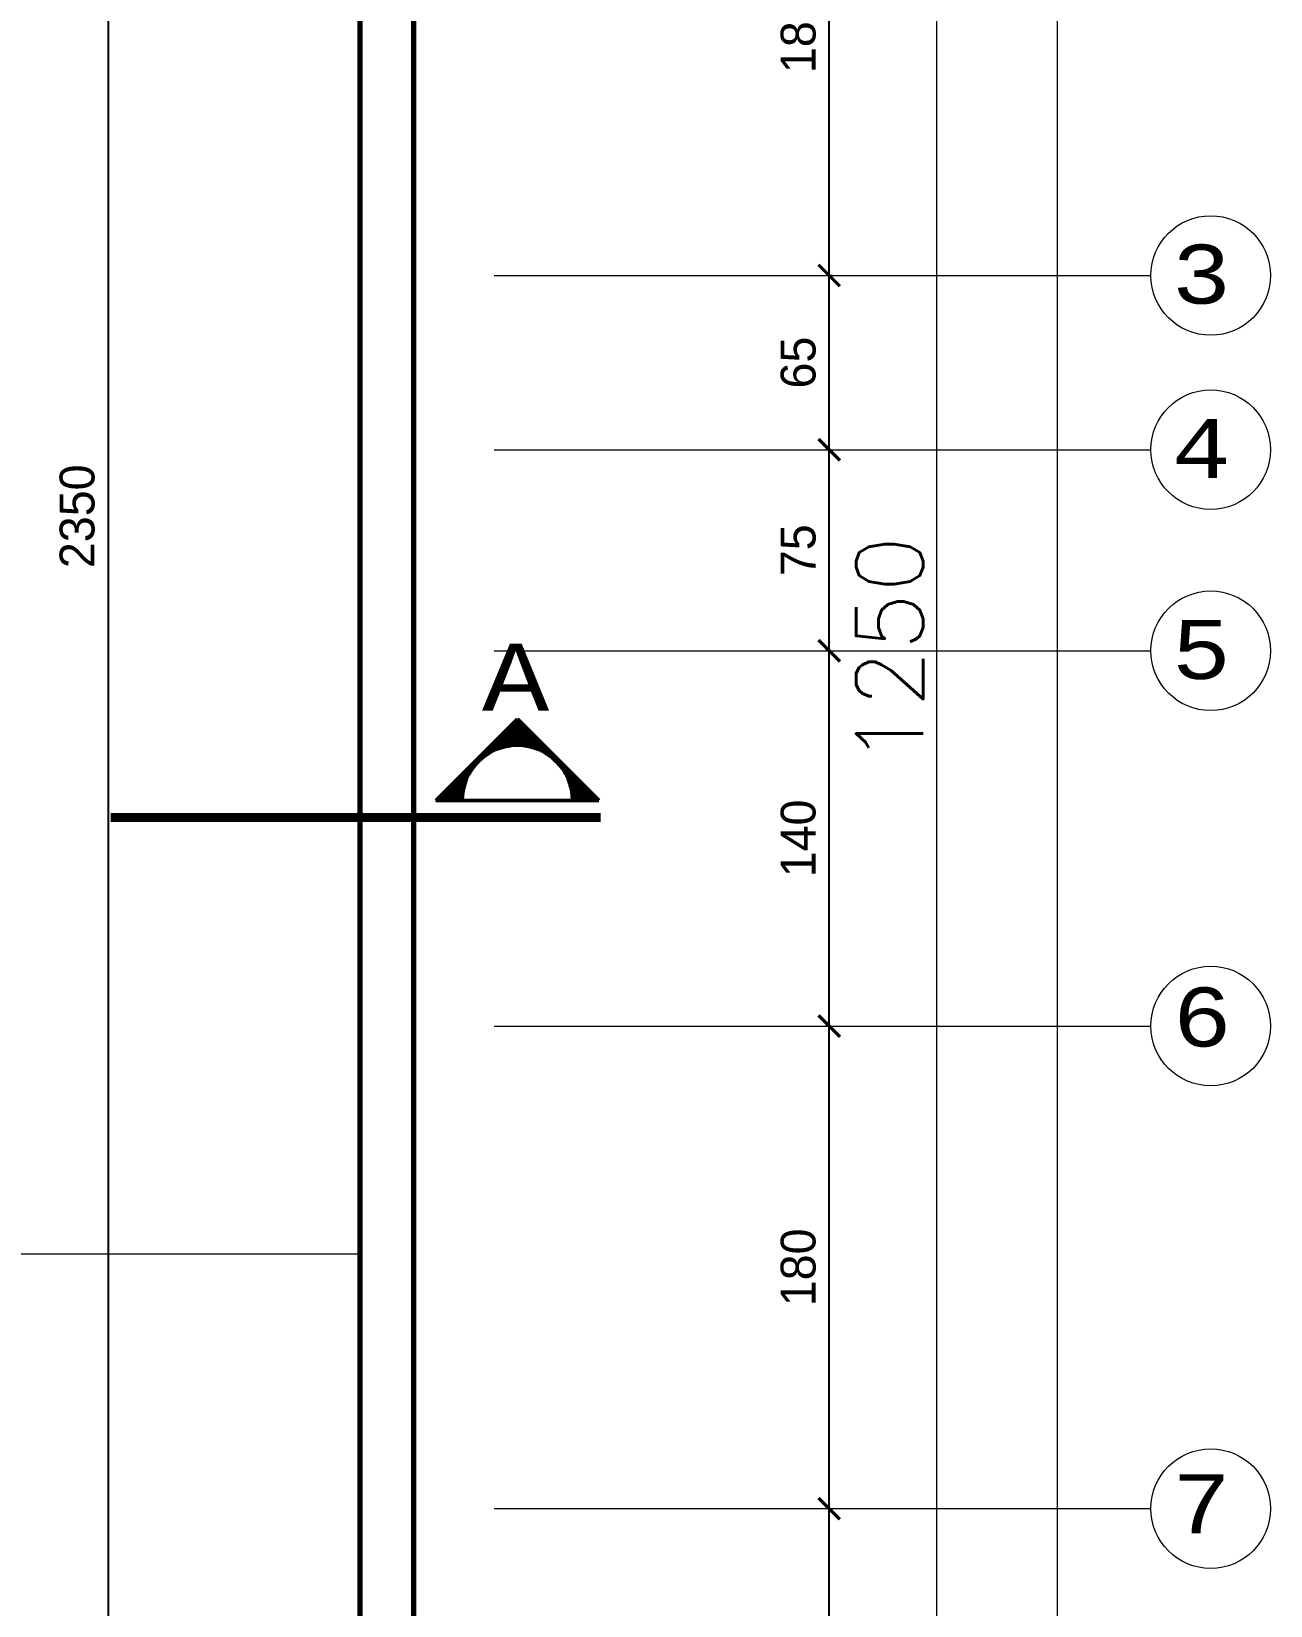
# Model space of a CAD drawing. Header units: millimetres. Extents: x 35860 to 71103, y -11298 to -8385.
# Drawn here: x 42219 to 42681, y -10355 to -9767 of the extents above; entities that cross this region are included whole.
import ezdxf

# ---------------------------------------------------------------- set-up
doc = ezdxf.new("R2010")
doc.units = ezdxf.units.MM
doc.header["$MEASUREMENT"] = 0
doc.layers.get('0').update_dxf_attribs({"lineweight": 15})
doc.layers.get('Defpoints').update_dxf_attribs({"lineweight": 20})
for name, color, linetype, lineweight in [('03_Yazı', 1, 'Continuous', 30), ('05', 4, 'Continuous', 50), ('07', 3, 'Continuous', 70), ('Aks&Tefriş', 5, 'Continuous', 20), ('Ölçü', 140, 'Continuous', 20)]:
    doc.layers.add(name, color=color, linetype=linetype, lineweight=lineweight)
doc.styles.add('0', font='txt.shx')
doc.styles.add('C', font='')
doc.styles.get('C').set_extended_font_data('Courier New Tur')
doc.dimstyles.new('5', dxfattribs={"dimtxt": 25, "dimasz": 1, "dimexe": 0, "dimexo": 0, "dimgap": 5, "dimtad": 1, "dimdec": 0, "dimlfac": -1, "dimzin": 12, "dimdsep": 46, "dimtxsty": '0', "dimblk": 'DOT', "dimcen": 2.5, "dimse1": 1, "dimse2": 1, "dimclrd": 256, "dimclrt": 1, "dimadec": 8, "dimazin": 0, "dimtfac": 1, "dimtdec": 0, "dimtmove": 0, "dimatfit": 0, "dimldrblk": 'DOT', "dimfxl": 1, "dimtolj": 1, "dimtzin": 0, "dimlwd": -1, "dimarcsym": 0})
doc.dimstyles.new('STANDART', dxfattribs={"dimtxt": 13, "dimasz": 8, "dimexe": 1.25, "dimexo": 0.625, "dimgap": 5, "dimtad": 1, "dimdec": 0, "dimrnd": 5, "dimzin": 1, "dimdsep": 46, "dimtxsty": 'Standard', "dimblk1": 'ARCHTICK', "dimblk2": 'ARCHTICK', "dimsah": 1, "dimcen": 2.5, "dimclrd": 256, "dimclre": 256, "dimclrt": 1, "dimadec": 0, "dimazin": 0, "dimtfac": 1, "dimtdec": 0, "dimtofl": 0, "dimtmove": 1, "dimatfit": 0, "dimldrblk": 'ARCHTICK', "dimfxl": 1, "dimtolj": 1, "dimtzin": 0, "dimarcsym": 0})

# ---------------------------------------------------------------- blocks, each defined once
blk = doc.blocks.new('_ARCHTICK')
at = {"color": 0, "linetype": 'ByBlock', "const_width": 0.15}
blk.add_lwpolyline([(-0.5, -0.5), (0.5, 0.5)], dxfattribs=at)
blk = doc.blocks.new('*D32')
at = {"layer": 'Defpoints', "color": 0, "transparency": 16777216}
for p in [(42247.88, -8773.08), (42247.88, -11123.42), (42247.88, -11123.42)]:
    blk.add_point(p, dxfattribs=at)
at = {"layer": 'Ölçü', "lineweight": -2, "transparency": 16777216}
for p, q in [((42247.88, -8773.08), (42247.88, -11123.42)), ((42248.51, -11123.42), (42249.13, -11123.42))]:
    blk.add_line(p, q, dxfattribs=at)
at = {"layer": 'Ölçü', "lineweight": -2, "transparency": 16777216, "xscale": 8, "yscale": 8, "zscale": 8}
for p, rotation in [((42247.88, -8773.08), 90), ((42247.88, -11123.42), 270)]:
    blk.add_blockref('_ARCHTICK', p, dxfattribs=dict(at, rotation=rotation))
at = {"layer": 'Ölçü', "color": 1, "transparency": 16777216, "insert": (42236.38, -9948.25), "char_height": 13, "attachment_point": 5, "rotation": 90}
blk.add_mtext('\\A1;2350', dxfattribs=at)
blk = doc.blocks.new('DOT')
at = {"color": 0}
blk.add_line((-10, 0), (10, 0), dxfattribs=at)
at = {"color": 0, "const_width": 4.5}
blk.add_lwpolyline([(-2.25, 0, 1), (2.25, 0, 1)], format="xyb", close=True, dxfattribs=at)
blk = doc.blocks.new('*D332')
at = {"layer": 'Aks&Tefriş', "transparency": 16777216}
blk.add_line((42556.83, -9374.08), (42556.83, -10622.42), dxfattribs=at)
at = {"layer": 'Defpoints', "color": 0, "transparency": 16777216}
for p in [(42556.83, -9373.08), (42556.83, -10623.42), (42556.83, -10623.42)]:
    blk.add_point(p, dxfattribs=at)
at = {"layer": 'Aks&Tefriş', "transparency": 16777216}
for p, rotation in [((42556.83, -9373.08), 90), ((42556.83, -10623.42), 270)]:
    blk.add_blockref('DOT', p, dxfattribs=dict(at, rotation=rotation))
at = {"layer": 'Aks&Tefriş', "color": 1, "transparency": 16777216, "insert": (42539.33, -9998.25), "char_height": 25, "attachment_point": 5, "rotation": 90, "style": '0'}
blk.add_mtext('\\A1;1250', dxfattribs=at)
blk = doc.blocks.new('*D333')
at = {"layer": 'Aks&Tefriş', "lineweight": -2, "transparency": 16777216}
for p, q in [((42516.21, -10318.42), (42515.58, -10318.42)), ((42516.83, -10623.42), (42516.83, -10318.42))]:
    blk.add_line(p, q, dxfattribs=at)
at = {"layer": 'Defpoints', "color": 0, "transparency": 16777216}
for p in [(42516.83, -10318.42), (42516.83, -10318.42), (42516.83, -10623.42)]:
    blk.add_point(p, dxfattribs=at)
at = {"layer": 'Aks&Tefriş', "lineweight": -2, "transparency": 16777216, "xscale": 8, "yscale": 8, "zscale": 8}
for p, rotation in [((42516.83, -10318.42), 90), ((42516.83, -10623.42), 270)]:
    blk.add_blockref('_ARCHTICK', p, dxfattribs=dict(at, rotation=rotation))
at = {"layer": 'Aks&Tefriş', "color": 1, "transparency": 16777216, "insert": (42505.33, -10470.92), "char_height": 13, "attachment_point": 5, "rotation": 90}
blk.add_mtext('\\A1;305', dxfattribs=at)
blk = doc.blocks.new('*D334')
at = {"layer": 'Aks&Tefriş', "lineweight": -2, "transparency": 16777216}
for p, q in [((42516.21, -10138.42), (42515.58, -10138.42)), ((42516.83, -10318.42), (42516.83, -10138.42))]:
    blk.add_line(p, q, dxfattribs=at)
at = {"layer": 'Defpoints', "color": 0, "transparency": 16777216}
for p in [(42516.83, -10138.42), (42516.83, -10138.42), (42516.83, -10318.42)]:
    blk.add_point(p, dxfattribs=at)
at = {"layer": 'Aks&Tefriş', "lineweight": -2, "transparency": 16777216, "xscale": 8, "yscale": 8, "zscale": 8}
for p, rotation in [((42516.83, -10138.42), 90), ((42516.83, -10318.42), 270)]:
    blk.add_blockref('_ARCHTICK', p, dxfattribs=dict(at, rotation=rotation))
at = {"layer": 'Aks&Tefriş', "color": 1, "transparency": 16777216, "insert": (42505.33, -10228.42), "char_height": 13, "attachment_point": 5, "rotation": 90}
blk.add_mtext('\\A1;180', dxfattribs=at)
blk = doc.blocks.new('*D335')
at = {"layer": 'Aks&Tefriş', "lineweight": -2, "transparency": 16777216}
for p, q in [((42516.21, -9923.42), (42515.58, -9923.42)), ((42516.83, -9998.42), (42516.83, -9923.42))]:
    blk.add_line(p, q, dxfattribs=at)
at = {"layer": 'Defpoints', "color": 0, "transparency": 16777216}
for p in [(42516.83, -9923.42), (42516.83, -9923.42), (42516.83, -9998.42)]:
    blk.add_point(p, dxfattribs=at)
at = {"layer": 'Aks&Tefriş', "lineweight": -2, "transparency": 16777216, "xscale": 8, "yscale": 8, "zscale": 8}
for p, rotation in [((42516.83, -9923.42), 90), ((42516.83, -9998.42), 270)]:
    blk.add_blockref('_ARCHTICK', p, dxfattribs=dict(at, rotation=rotation))
at = {"layer": 'Aks&Tefriş', "color": 1, "transparency": 16777216, "insert": (42505.33, -9960.92), "char_height": 13, "attachment_point": 5, "rotation": 90}
blk.add_mtext('\\A1;75', dxfattribs=at)
blk = doc.blocks.new('*D336')
at = {"layer": 'Aks&Tefriş', "lineweight": -2, "transparency": 16777216}
for p, q in [((42516.21, -9678.42), (42515.58, -9678.42)), ((42516.83, -9858.42), (42516.83, -9678.42))]:
    blk.add_line(p, q, dxfattribs=at)
at = {"layer": 'Defpoints', "color": 0, "transparency": 16777216}
for p in [(42516.83, -9678.42), (42516.83, -9678.42), (42516.83, -9858.42)]:
    blk.add_point(p, dxfattribs=at)
at = {"layer": 'Aks&Tefriş', "lineweight": -2, "transparency": 16777216, "xscale": 8, "yscale": 8, "zscale": 8}
for p, rotation in [((42516.83, -9678.42), 90), ((42516.83, -9858.42), 270)]:
    blk.add_blockref('_ARCHTICK', p, dxfattribs=dict(at, rotation=rotation))
at = {"layer": 'Aks&Tefriş', "color": 1, "transparency": 16777216, "insert": (42505.33, -9768.42), "char_height": 13, "attachment_point": 5, "rotation": 90}
blk.add_mtext('\\A1;180', dxfattribs=at)
blk = doc.blocks.new('*D349')
at = {"layer": 'Aks&Tefriş', "transparency": 16777216}
blk.add_line((42601.83, -8754.08), (42601.83, -10622.42), dxfattribs=at)
at = {"layer": 'Defpoints', "color": 0, "transparency": 16777216}
for p in [(42601.83, -8753.08), (42601.83, -10623.42), (42601.83, -10623.42)]:
    blk.add_point(p, dxfattribs=at)
at = {"layer": 'Aks&Tefriş', "transparency": 16777216}
for p, rotation in [((42601.83, -8753.08), 90), ((42601.83, -10623.42), 270)]:
    blk.add_blockref('DOT', p, dxfattribs=dict(at, rotation=rotation))
at = {"layer": 'Aks&Tefriş', "color": 1, "transparency": 16777216, "insert": (42584.33, -9688.25), "char_height": 25, "attachment_point": 5, "rotation": 90, "style": '0'}
blk.add_mtext('\\A1;1870', dxfattribs=at)
blk = doc.blocks.new('*D352')
at = {"layer": 'Aks&Tefriş', "lineweight": -2, "transparency": 16777216}
for p, q in [((42516.83, -9923.42), (42516.83, -9858.42)), ((42517.46, -9858.42), (42518.08, -9858.42))]:
    blk.add_line(p, q, dxfattribs=at)
at = {"layer": 'Defpoints', "color": 0, "transparency": 16777216}
for p in [(42516.83, -9858.42), (42516.83, -9858.42), (42516.83, -9923.42)]:
    blk.add_point(p, dxfattribs=at)
at = {"layer": 'Aks&Tefriş', "lineweight": -2, "transparency": 16777216, "xscale": 8, "yscale": 8, "zscale": 8}
for p, rotation in [((42516.83, -9858.42), 90), ((42516.83, -9923.42), 270)]:
    blk.add_blockref('_ARCHTICK', p, dxfattribs=dict(at, rotation=rotation))
at = {"layer": 'Aks&Tefriş', "color": 1, "transparency": 16777216, "insert": (42505.33, -9890.92), "char_height": 13, "attachment_point": 5, "rotation": 90}
blk.add_mtext('\\A1;65', dxfattribs=at)
blk = doc.blocks.new('*D538')
at = {"layer": 'Aks&Tefriş', "lineweight": -2, "transparency": 16777216}
for p, q in [((42516.21, -9998.42), (42515.58, -9998.42)), ((42516.83, -10138.42), (42516.83, -9998.42))]:
    blk.add_line(p, q, dxfattribs=at)
at = {"layer": 'Defpoints', "color": 0, "transparency": 16777216}
for p in [(42516.83, -9998.42), (42516.83, -9998.42), (42516.83, -10138.42)]:
    blk.add_point(p, dxfattribs=at)
at = {"layer": 'Aks&Tefriş', "lineweight": -2, "transparency": 16777216, "xscale": 8, "yscale": 8, "zscale": 8}
for p, rotation in [((42516.83, -9998.42), 90), ((42516.83, -10138.42), 270)]:
    blk.add_blockref('_ARCHTICK', p, dxfattribs=dict(at, rotation=rotation))
at = {"layer": 'Aks&Tefriş', "color": 1, "transparency": 16777216, "insert": (42505.33, -10068.42), "char_height": 13, "attachment_point": 5, "rotation": 90}
blk.add_mtext('\\A1;140', dxfattribs=at)

msp = doc.modelspace()

# ---------------------------------------------------------------- linework, layer by layer
msp.add_line((42204.29, -10223.42), (42341.79, -10223.42))
at = {"layer": '05'}
for p, q in [((42400.53, -10023.89), (42370.19, -10054.23)), ((42400.53, -10023.89), (42370.19, -10054.23)), ((42400.53, -10023.89), (42370.19, -10054.23)), ((42400.92, -10033.7), (42395.82, -10028.6)), ((42400.92, -10033.7), (42395.82, -10028.6)), ((42400.92, -10033.7), (42395.82, -10028.6)), ((42401.55, -10033.72), (42396.12, -10028.3)), ((42401.55, -10033.72), (42396.12, -10028.3)), ((42401.55, -10033.72), (42396.12, -10028.3)), ((42402.19, -10033.76), (42396.43, -10027.99)), ((42402.19, -10033.76), (42396.43, -10027.99)), ((42402.19, -10033.76), (42396.43, -10027.99)), ((42402.87, -10033.83), (42396.73, -10027.69)), ((42402.87, -10033.83), (42396.73, -10027.69)), ((42402.87, -10033.83), (42396.73, -10027.69)), ((42403.56, -10033.92), (42397.03, -10027.39)), ((42403.56, -10033.92), (42397.03, -10027.39)), ((42403.56, -10033.92), (42397.03, -10027.39)), ((42404.29, -10034.04), (42397.33, -10027.09)), ((42404.29, -10034.04), (42397.33, -10027.09)), ((42404.29, -10034.04), (42397.33, -10027.09)), ((42405.05, -10034.2), (42397.64, -10026.78)), ((42405.05, -10034.2), (42397.64, -10026.78)), ((42405.05, -10034.2), (42397.64, -10026.78)), ((42405.86, -10034.4), (42397.94, -10026.48)), ((42405.86, -10034.4), (42397.94, -10026.48)), ((42405.86, -10034.4), (42397.94, -10026.48)), ((42406.71, -10034.65), (42398.24, -10026.18)), ((42406.71, -10034.65), (42398.24, -10026.18)), ((42406.71, -10034.65), (42398.24, -10026.18)), ((42407.63, -10034.96), (42398.54, -10025.88)), ((42407.63, -10034.96), (42398.54, -10025.88)), ((42407.63, -10034.96), (42398.54, -10025.88)), ((42408.63, -10035.36), (42398.85, -10025.57)), ((42408.63, -10035.36), (42398.85, -10025.57)), ((42408.63, -10035.36), (42398.85, -10025.57)), ((42409.77, -10035.89), (42399.15, -10025.27)), ((42409.77, -10035.89), (42399.15, -10025.27)), ((42409.77, -10035.89), (42399.15, -10025.27)), ((42411.12, -10036.63), (42399.45, -10024.97)), ((42411.12, -10036.63), (42399.45, -10024.97)), ((42411.12, -10036.63), (42399.45, -10024.97)), ((42413.01, -10037.92), (42399.75, -10024.67)), ((42413.01, -10037.92), (42399.75, -10024.67)), ((42413.01, -10037.92), (42399.75, -10024.67)), ((42429.93, -10054.23), (42400.06, -10024.36)), ((42429.93, -10054.23), (42400.06, -10024.36)), ((42429.93, -10054.23), (42400.06, -10024.36)), ((42430.53, -10054.23), (42400.36, -10024.06)), ((42430.53, -10054.23), (42400.36, -10024.06)), ((42430.53, -10054.23), (42400.36, -10024.06)), ((42430.87, -10054.23), (42400.53, -10023.89)), ((42430.87, -10054.23), (42400.53, -10023.89)), ((42430.87, -10054.23), (42400.53, -10023.89)), ((42391.11, -10035.99), (42389.77, -10034.65)), ((42391.11, -10035.99), (42389.77, -10034.65)), ((42391.11, -10035.99), (42389.77, -10034.65)), ((42391.51, -10035.78), (42390.07, -10034.35)), ((42391.51, -10035.78), (42390.07, -10034.35)), ((42391.51, -10035.78), (42390.07, -10034.35)), ((42391.92, -10035.59), (42390.37, -10034.05)), ((42391.92, -10035.59), (42390.37, -10034.05)), ((42391.92, -10035.59), (42390.37, -10034.05)), ((42392.34, -10035.4), (42390.68, -10033.74)), ((42392.34, -10035.4), (42390.68, -10033.74)), ((42392.34, -10035.4), (42390.68, -10033.74)), ((42392.76, -10035.22), (42390.98, -10033.44)), ((42392.76, -10035.22), (42390.98, -10033.44)), ((42392.76, -10035.22), (42390.98, -10033.44)), ((42393.2, -10035.05), (42391.28, -10033.14)), ((42393.2, -10035.05), (42391.28, -10033.14)), ((42393.2, -10035.05), (42391.28, -10033.14)), ((42393.64, -10034.89), (42391.59, -10032.83)), ((42393.64, -10034.89), (42391.59, -10032.83)), ((42393.64, -10034.89), (42391.59, -10032.83)), ((42394.09, -10034.73), (42391.89, -10032.53)), ((42394.09, -10034.73), (42391.89, -10032.53)), ((42394.09, -10034.73), (42391.89, -10032.53)), ((42394.55, -10034.59), (42392.19, -10032.23)), ((42394.55, -10034.59), (42392.19, -10032.23)), ((42394.55, -10034.59), (42392.19, -10032.23)), ((42395.02, -10034.45), (42392.49, -10031.93)), ((42395.02, -10034.45), (42392.49, -10031.93)), ((42395.02, -10034.45), (42392.49, -10031.93)), ((42395.49, -10034.32), (42392.8, -10031.62)), ((42395.49, -10034.32), (42392.8, -10031.62)), ((42395.49, -10034.32), (42392.8, -10031.62)), ((42395.98, -10034.21), (42393.1, -10031.32)), ((42395.98, -10034.21), (42393.1, -10031.32)), ((42395.98, -10034.21), (42393.1, -10031.32)), ((42396.48, -10034.1), (42393.4, -10031.02)), ((42396.48, -10034.1), (42393.4, -10031.02)), ((42396.48, -10034.1), (42393.4, -10031.02)), ((42396.99, -10034), (42393.7, -10030.72)), ((42396.99, -10034), (42393.7, -10030.72)), ((42396.99, -10034), (42393.7, -10030.72)), ((42397.51, -10033.92), (42394.01, -10030.41)), ((42397.51, -10033.92), (42394.01, -10030.41)), ((42397.51, -10033.92), (42394.01, -10030.41)), ((42398.04, -10033.85), (42394.31, -10030.11)), ((42398.04, -10033.85), (42394.31, -10030.11)), ((42398.04, -10033.85), (42394.31, -10030.11)), ((42398.59, -10033.79), (42394.61, -10029.81)), ((42398.59, -10033.79), (42394.61, -10029.81)), ((42398.59, -10033.79), (42394.61, -10029.81)), ((42399.15, -10033.74), (42394.91, -10029.51)), ((42399.15, -10033.74), (42394.91, -10029.51)), ((42399.15, -10033.74), (42394.91, -10029.51)), ((42399.72, -10033.71), (42395.22, -10029.2)), ((42399.72, -10033.71), (42395.22, -10029.2)), ((42399.72, -10033.71), (42395.22, -10029.2)), ((42400.31, -10033.7), (42395.52, -10028.9)), ((42400.31, -10033.7), (42395.52, -10028.9)), ((42400.31, -10033.7), (42395.52, -10028.9)), ((42384.73, -10041.11), (42384.02, -10040.4)), ((42384.73, -10041.11), (42384.02, -10040.4)), ((42384.73, -10041.11), (42384.02, -10040.4)), ((42385.01, -10040.78), (42384.32, -10040.1)), ((42385.01, -10040.78), (42384.32, -10040.1)), ((42385.01, -10040.78), (42384.32, -10040.1)), ((42385.29, -10040.46), (42384.63, -10039.79)), ((42385.29, -10040.46), (42384.63, -10039.79)), ((42385.29, -10040.46), (42384.63, -10039.79)), ((42385.58, -10040.15), (42384.93, -10039.49)), ((42385.58, -10040.15), (42384.93, -10039.49)), ((42385.58, -10040.15), (42384.93, -10039.49)), ((42385.88, -10039.84), (42385.23, -10039.19)), ((42385.88, -10039.84), (42385.23, -10039.19)), ((42385.88, -10039.84), (42385.23, -10039.19)), ((42386.18, -10039.54), (42385.53, -10038.89)), ((42386.18, -10039.54), (42385.53, -10038.89)), ((42386.18, -10039.54), (42385.53, -10038.89)), ((42386.49, -10039.24), (42385.84, -10038.58)), ((42386.49, -10039.24), (42385.84, -10038.58)), ((42386.49, -10039.24), (42385.84, -10038.58)), ((42386.81, -10038.95), (42386.14, -10038.28)), ((42386.81, -10038.95), (42386.14, -10038.28)), ((42386.81, -10038.95), (42386.14, -10038.28)), ((42387.13, -10038.67), (42386.44, -10037.98)), ((42387.13, -10038.67), (42386.44, -10037.98)), ((42387.13, -10038.67), (42386.44, -10037.98)), ((42387.46, -10038.39), (42386.74, -10037.68)), ((42387.46, -10038.39), (42386.74, -10037.68)), ((42387.46, -10038.39), (42386.74, -10037.68)), ((42387.79, -10038.12), (42387.05, -10037.37)), ((42387.79, -10038.12), (42387.05, -10037.37)), ((42387.79, -10038.12), (42387.05, -10037.37)), ((42388.14, -10037.86), (42387.35, -10037.07)), ((42388.14, -10037.86), (42387.35, -10037.07)), ((42388.14, -10037.86), (42387.35, -10037.07)), ((42388.48, -10037.6), (42387.65, -10036.77)), ((42388.48, -10037.6), (42387.65, -10036.77)), ((42388.48, -10037.6), (42387.65, -10036.77)), ((42388.84, -10037.35), (42387.95, -10036.47)), ((42388.84, -10037.35), (42387.95, -10036.47)), ((42388.84, -10037.35), (42387.95, -10036.47)), ((42389.2, -10037.1), (42388.26, -10036.16)), ((42389.2, -10037.1), (42388.26, -10036.16)), ((42389.2, -10037.1), (42388.26, -10036.16)), ((42389.57, -10036.87), (42388.56, -10035.86)), ((42389.57, -10036.87), (42388.56, -10035.86)), ((42389.57, -10036.87), (42388.56, -10035.86)), ((42389.94, -10036.64), (42388.86, -10035.56)), ((42389.94, -10036.64), (42388.86, -10035.56)), ((42389.94, -10036.64), (42388.86, -10035.56)), ((42390.32, -10036.41), (42389.16, -10035.26)), ((42390.32, -10036.41), (42389.16, -10035.26)), ((42390.32, -10036.41), (42389.16, -10035.26)), ((42390.71, -10036.2), (42389.47, -10034.95)), ((42390.71, -10036.2), (42389.47, -10034.95)), ((42390.71, -10036.2), (42389.47, -10034.95)), ((42380.64, -10049.12), (42377.97, -10046.45)), ((42380.64, -10049.12), (42377.97, -10046.45)), ((42380.64, -10049.12), (42377.97, -10046.45)), ((42380.77, -10048.64), (42378.27, -10046.15)), ((42380.77, -10048.64), (42378.27, -10046.15)), ((42380.77, -10048.64), (42378.27, -10046.15)), ((42380.91, -10048.18), (42378.58, -10045.84)), ((42380.91, -10048.18), (42378.58, -10045.84)), ((42380.91, -10048.18), (42378.58, -10045.84)), ((42381.05, -10047.72), (42378.88, -10045.54)), ((42381.05, -10047.72), (42378.88, -10045.54)), ((42381.05, -10047.72), (42378.88, -10045.54)), ((42381.21, -10047.27), (42379.18, -10045.24)), ((42381.21, -10047.27), (42379.18, -10045.24)), ((42381.21, -10047.27), (42379.18, -10045.24)), ((42381.37, -10046.83), (42379.48, -10044.94)), ((42381.37, -10046.83), (42379.48, -10044.94)), ((42381.37, -10046.83), (42379.48, -10044.94)), ((42381.55, -10046.4), (42379.79, -10044.63)), ((42381.55, -10046.4), (42379.79, -10044.63)), ((42381.55, -10046.4), (42379.79, -10044.63)), ((42381.73, -10045.97), (42380.09, -10044.33)), ((42381.73, -10045.97), (42380.09, -10044.33)), ((42381.73, -10045.97), (42380.09, -10044.33)), ((42381.92, -10045.55), (42380.39, -10044.03)), ((42381.92, -10045.55), (42380.39, -10044.03)), ((42381.92, -10045.55), (42380.39, -10044.03)), ((42382.11, -10045.15), (42380.69, -10043.73)), ((42382.11, -10045.15), (42380.69, -10043.73)), ((42382.11, -10045.15), (42380.69, -10043.73)), ((42382.32, -10044.74), (42381, -10043.42)), ((42382.32, -10044.74), (42381, -10043.42)), ((42382.32, -10044.74), (42381, -10043.42)), ((42382.53, -10044.35), (42381.3, -10043.12)), ((42382.53, -10044.35), (42381.3, -10043.12)), ((42382.53, -10044.35), (42381.3, -10043.12)), ((42382.75, -10043.96), (42381.6, -10042.82)), ((42382.75, -10043.96), (42381.6, -10042.82)), ((42382.75, -10043.96), (42381.6, -10042.82)), ((42382.97, -10043.58), (42381.9, -10042.52)), ((42382.97, -10043.58), (42381.9, -10042.52)), ((42382.97, -10043.58), (42381.9, -10042.52)), ((42383.2, -10043.21), (42382.21, -10042.21)), ((42383.2, -10043.21), (42382.21, -10042.21)), ((42383.2, -10043.21), (42382.21, -10042.21)), ((42383.44, -10042.84), (42382.51, -10041.91)), ((42383.44, -10042.84), (42382.51, -10041.91)), ((42383.44, -10042.84), (42382.51, -10041.91)), ((42383.69, -10042.48), (42382.81, -10041.61)), ((42383.69, -10042.48), (42382.81, -10041.61)), ((42383.69, -10042.48), (42382.81, -10041.61)), ((42383.94, -10042.13), (42383.11, -10041.31)), ((42383.94, -10042.13), (42383.11, -10041.31)), ((42383.94, -10042.13), (42383.11, -10041.31)), ((42384.2, -10041.78), (42383.42, -10041)), ((42384.2, -10041.78), (42383.42, -10041)), ((42384.2, -10041.78), (42383.42, -10041)), ((42384.46, -10041.44), (42383.72, -10040.7)), ((42384.46, -10041.44), (42383.72, -10040.7)), ((42384.46, -10041.44), (42383.72, -10040.7)), ((42429.32, -10054.23), (42416.84, -10041.75)), ((42429.32, -10054.23), (42416.84, -10041.75)), ((42429.32, -10054.23), (42416.84, -10041.75)), ((42428.72, -10054.23), (42418.13, -10043.65)), ((42428.72, -10054.23), (42418.13, -10043.65)), ((42428.72, -10054.23), (42418.13, -10043.65)), ((42428.11, -10054.23), (42418.87, -10045)), ((42428.11, -10054.23), (42418.87, -10045)), ((42428.11, -10054.23), (42418.87, -10045)), ((42427.51, -10054.23), (42419.4, -10046.13)), ((42427.51, -10054.23), (42419.4, -10046.13)), ((42427.51, -10054.23), (42419.4, -10046.13)), ((42374.26, -10054.23), (42372.22, -10052.2)), ((42374.26, -10054.23), (42372.22, -10052.2)), ((42374.26, -10054.23), (42372.22, -10052.2)), ((42374.86, -10054.23), (42372.52, -10051.9)), ((42374.86, -10054.23), (42372.52, -10051.9)), ((42374.86, -10054.23), (42372.52, -10051.9)), ((42375.47, -10054.23), (42372.83, -10051.59)), ((42375.47, -10054.23), (42372.83, -10051.59)), ((42375.47, -10054.23), (42372.83, -10051.59)), ((42376.07, -10054.23), (42373.13, -10051.29)), ((42376.07, -10054.23), (42373.13, -10051.29)), ((42376.07, -10054.23), (42373.13, -10051.29)), ((42376.68, -10054.23), (42373.43, -10050.99)), ((42376.68, -10054.23), (42373.43, -10050.99)), ((42376.68, -10054.23), (42373.43, -10050.99)), ((42377.28, -10054.23), (42373.73, -10050.69)), ((42377.28, -10054.23), (42373.73, -10050.69)), ((42377.28, -10054.23), (42373.73, -10050.69)), ((42377.89, -10054.23), (42374.04, -10050.38)), ((42377.89, -10054.23), (42374.04, -10050.38)), ((42377.89, -10054.23), (42374.04, -10050.38)), ((42378.49, -10054.23), (42374.34, -10050.08)), ((42378.49, -10054.23), (42374.34, -10050.08)), ((42378.49, -10054.23), (42374.34, -10050.08)), ((42379.1, -10054.23), (42374.64, -10049.78)), ((42379.1, -10054.23), (42374.64, -10049.78)), ((42379.1, -10054.23), (42374.64, -10049.78)), ((42379.7, -10054.23), (42374.95, -10049.48)), ((42379.7, -10054.23), (42374.95, -10049.48)), ((42379.7, -10054.23), (42374.95, -10049.48)), ((42380, -10053.92), (42375.25, -10049.17)), ((42380, -10053.92), (42375.25, -10049.17)), ((42380, -10053.92), (42375.25, -10049.17)), ((42380.01, -10053.33), (42375.55, -10048.87)), ((42380.01, -10053.33), (42375.55, -10048.87)), ((42380.01, -10053.33), (42375.55, -10048.87)), ((42380.05, -10052.76), (42375.85, -10048.57)), ((42380.05, -10052.76), (42375.85, -10048.57)), ((42380.05, -10052.76), (42375.85, -10048.57)), ((42380.09, -10052.2), (42376.16, -10048.26)), ((42380.09, -10052.2), (42376.16, -10048.26)), ((42380.09, -10052.2), (42376.16, -10048.26)), ((42380.15, -10051.66), (42376.46, -10047.96)), ((42380.15, -10051.66), (42376.46, -10047.96)), ((42380.15, -10051.66), (42376.46, -10047.96)), ((42380.23, -10051.13), (42376.76, -10047.66)), ((42380.23, -10051.13), (42376.76, -10047.66)), ((42380.23, -10051.13), (42376.76, -10047.66)), ((42380.32, -10050.61), (42377.06, -10047.36)), ((42380.32, -10050.61), (42377.06, -10047.36)), ((42380.32, -10050.61), (42377.06, -10047.36)), ((42380.41, -10050.1), (42377.37, -10047.05)), ((42380.41, -10050.1), (42377.37, -10047.05)), ((42380.41, -10050.1), (42377.37, -10047.05)), ((42380.52, -10049.61), (42377.67, -10046.75)), ((42380.52, -10049.61), (42377.67, -10046.75)), ((42380.52, -10049.61), (42377.67, -10046.75)), ((42426.9, -10054.23), (42419.8, -10047.14)), ((42426.9, -10054.23), (42419.8, -10047.14)), ((42426.9, -10054.23), (42419.8, -10047.14)), ((42426.3, -10054.23), (42420.12, -10048.05)), ((42426.3, -10054.23), (42420.12, -10048.05)), ((42426.3, -10054.23), (42420.12, -10048.05)), ((42425.69, -10054.23), (42420.37, -10048.91)), ((42425.69, -10054.23), (42420.37, -10048.91)), ((42425.69, -10054.23), (42420.37, -10048.91)), ((42425.09, -10054.23), (42420.56, -10049.71)), ((42425.09, -10054.23), (42420.56, -10049.71)), ((42425.09, -10054.23), (42420.56, -10049.71)), ((42424.48, -10054.23), (42420.72, -10050.47)), ((42424.48, -10054.23), (42420.72, -10050.47)), ((42424.48, -10054.23), (42420.72, -10050.47)), ((42423.88, -10054.23), (42420.84, -10051.2)), ((42423.88, -10054.23), (42420.84, -10051.2)), ((42423.88, -10054.23), (42420.84, -10051.2)), ((42423.27, -10054.23), (42420.93, -10051.9)), ((42423.27, -10054.23), (42420.93, -10051.9)), ((42423.27, -10054.23), (42420.93, -10051.9)), ((42370.19, -10054.23), (42430.87, -10054.23)), ((42370.19, -10054.23), (42430.87, -10054.23)), ((42370.19, -10054.23), (42430.87, -10054.23)), ((42370.63, -10054.23), (42370.41, -10054.01)), ((42370.63, -10054.23), (42370.41, -10054.01)), ((42370.63, -10054.23), (42370.41, -10054.01)), ((42371.23, -10054.23), (42370.71, -10053.71)), ((42371.23, -10054.23), (42370.71, -10053.71)), ((42371.23, -10054.23), (42370.71, -10053.71)), ((42371.84, -10054.23), (42371.01, -10053.41)), ((42371.84, -10054.23), (42371.01, -10053.41)), ((42371.84, -10054.23), (42371.01, -10053.41)), ((42372.44, -10054.23), (42371.31, -10053.11)), ((42372.44, -10054.23), (42371.31, -10053.11)), ((42372.44, -10054.23), (42371.31, -10053.11)), ((42373.05, -10054.23), (42371.62, -10052.8)), ((42373.05, -10054.23), (42371.62, -10052.8)), ((42373.05, -10054.23), (42371.62, -10052.8)), ((42373.65, -10054.23), (42371.92, -10052.5)), ((42373.65, -10054.23), (42371.92, -10052.5)), ((42373.65, -10054.23), (42371.92, -10052.5)), ((42422.66, -10054.23), (42421, -10052.57)), ((42422.66, -10054.23), (42421, -10052.57)), ((42422.66, -10054.23), (42421, -10052.57)), ((42422.06, -10054.23), (42421.04, -10053.22)), ((42422.06, -10054.23), (42421.04, -10053.22)), ((42422.06, -10054.23), (42421.04, -10053.22)), ((42421.45, -10054.23), (42421.06, -10053.84)), ((42421.45, -10054.23), (42421.06, -10053.84)), ((42421.45, -10054.23), (42421.06, -10053.84))]:
    msp.add_line(p, q, dxfattribs=at)
at = {"layer": '05', "ltscale": 3}
for p, q in [((42431.47, -10059.67), (42248.87, -10059.67)), ((42431.47, -10059.67), (42248.87, -10059.67)), ((42431.47, -10059.67), (42248.87, -10059.67)), ((42431.47, -10060.67), (42248.87, -10060.67)), ((42431.47, -10060.67), (42248.87, -10060.67)), ((42431.47, -10060.67), (42248.87, -10060.67)), ((42431.47, -10061.67), (42248.87, -10061.67)), ((42431.47, -10061.67), (42248.87, -10061.67)), ((42431.47, -10061.67), (42248.87, -10061.67))]:
    msp.add_line(p, q, dxfattribs=at)
at = {"layer": '05'}
msp.add_arc((42400.53, -10054.23), 20.54, 0, 180, dxfattribs=at)
msp.add_arc((42400.53, -10054.23), 20.54, 0, 180, dxfattribs=at)
msp.add_arc((42400.53, -10054.23), 20.54, 0, 180, dxfattribs=at)
at = {"layer": '07'}
for p, q in [((42361.79, -8753.08), (42361.79, -11123.42)), ((42341.79, -8772.43), (42341.79, -11123.42))]:
    msp.add_line(p, q, dxfattribs=at)
at = {"layer": 'Aks&Tefriş'}
for p, q in [((42391.83, -9858.42), (42636.83, -9858.42)), ((42391.83, -9923.42), (42636.83, -9923.42)), ((42391.83, -9998.42), (42636.83, -9998.42)), ((42391.83, -10138.42), (42636.83, -10138.42)), ((42391.83, -10318.42), (42636.83, -10318.42))]:
    msp.add_line(p, q, dxfattribs=at)
for centre in [(42659.14, -9858.42), (42659.14, -9923.42), (42659.14, -9998.42), (42659.14, -10138.42), (42659.14, -10318.42)]:
    msp.add_circle(centre, 22.3, dxfattribs=at)

# ---------------------------------------------------------------- texts
at = {"layer": '03_Yazı', "style": 'C'}
for s, height, p in [('3', 22, (42644.61, -9868.92)), ('4', 22, (42644.61, -9933.92)), ('5', 22, (42644.61, -10008.92)), ('A ', 25, (42387.33, -10020.78)), ('6', 22, (42644.95, -10146.03)), ('7', 22, (42644.67, -10327.59))]:
    msp.add_text(s, height=height, dxfattribs=at).set_placement(p)

# ---------------------------------------------------------------- dimensions: what is measured, and where the dimension line sits
at = {"layer": 'Aks&Tefriş'}
for base, p1, p2, picture, middle in [((42601.83, -10623.42), (42601.83, -8753.08), (42601.83, -10623.42), '*D349', (42584.33, -9688.25)), ((42556.83, -10623.42), (42556.83, -9373.08), (42556.83, -10623.42), '*D332', (42539.33, -9998.25))]:
    dim = msp.add_linear_dim(base=base, p1=p1, p2=p2, angle=90, dimstyle='5', dxfattribs=at)
    dim.commit()
    dim.dimension.update_dxf_attribs({"geometry": picture, "text_midpoint": middle})
for base, p1, p2, picture, middle in [((42516.83, -9678.42), (42516.83, -9858.42), (42516.83, -9678.42), '*D336', (42505.33, -9768.42)), ((42516.83, -9858.42), (42516.83, -9923.42), (42516.83, -9858.42), '*D352', (42505.33, -9890.92)), ((42516.83, -9923.42), (42516.83, -9998.42), (42516.83, -9923.42), '*D335', (42505.33, -9960.92)), ((42516.83, -9998.42), (42516.83, -10138.42), (42516.83, -9998.42), '*D538', (42505.33, -10068.42)), ((42516.83, -10138.42), (42516.83, -10318.42), (42516.83, -10138.42), '*D334', (42505.33, -10228.42)), ((42516.83, -10318.42), (42516.83, -10623.42), (42516.83, -10318.42), '*D333', (42505.33, -10470.92))]:
    dim = msp.add_linear_dim(base=base, p1=p1, p2=p2, angle=90, dimstyle='STANDART', override={"dimse1": 1}, dxfattribs=at)
    dim.commit()
    dim.dimension.update_dxf_attribs({"geometry": picture, "text_midpoint": middle})
at = {"layer": 'Ölçü'}
dim = msp.add_linear_dim(base=(42247.88, -11123.42), p1=(42247.88, -8773.08), p2=(42247.88, -11123.42), angle=90, dimstyle='STANDART', override={"dimse1": 1}, dxfattribs=at)
dim.commit()
dim.dimension.update_dxf_attribs({"geometry": '*D32', "text_midpoint": (42236.38, -9948.25)})

doc.saveas('drawing.dxf')
